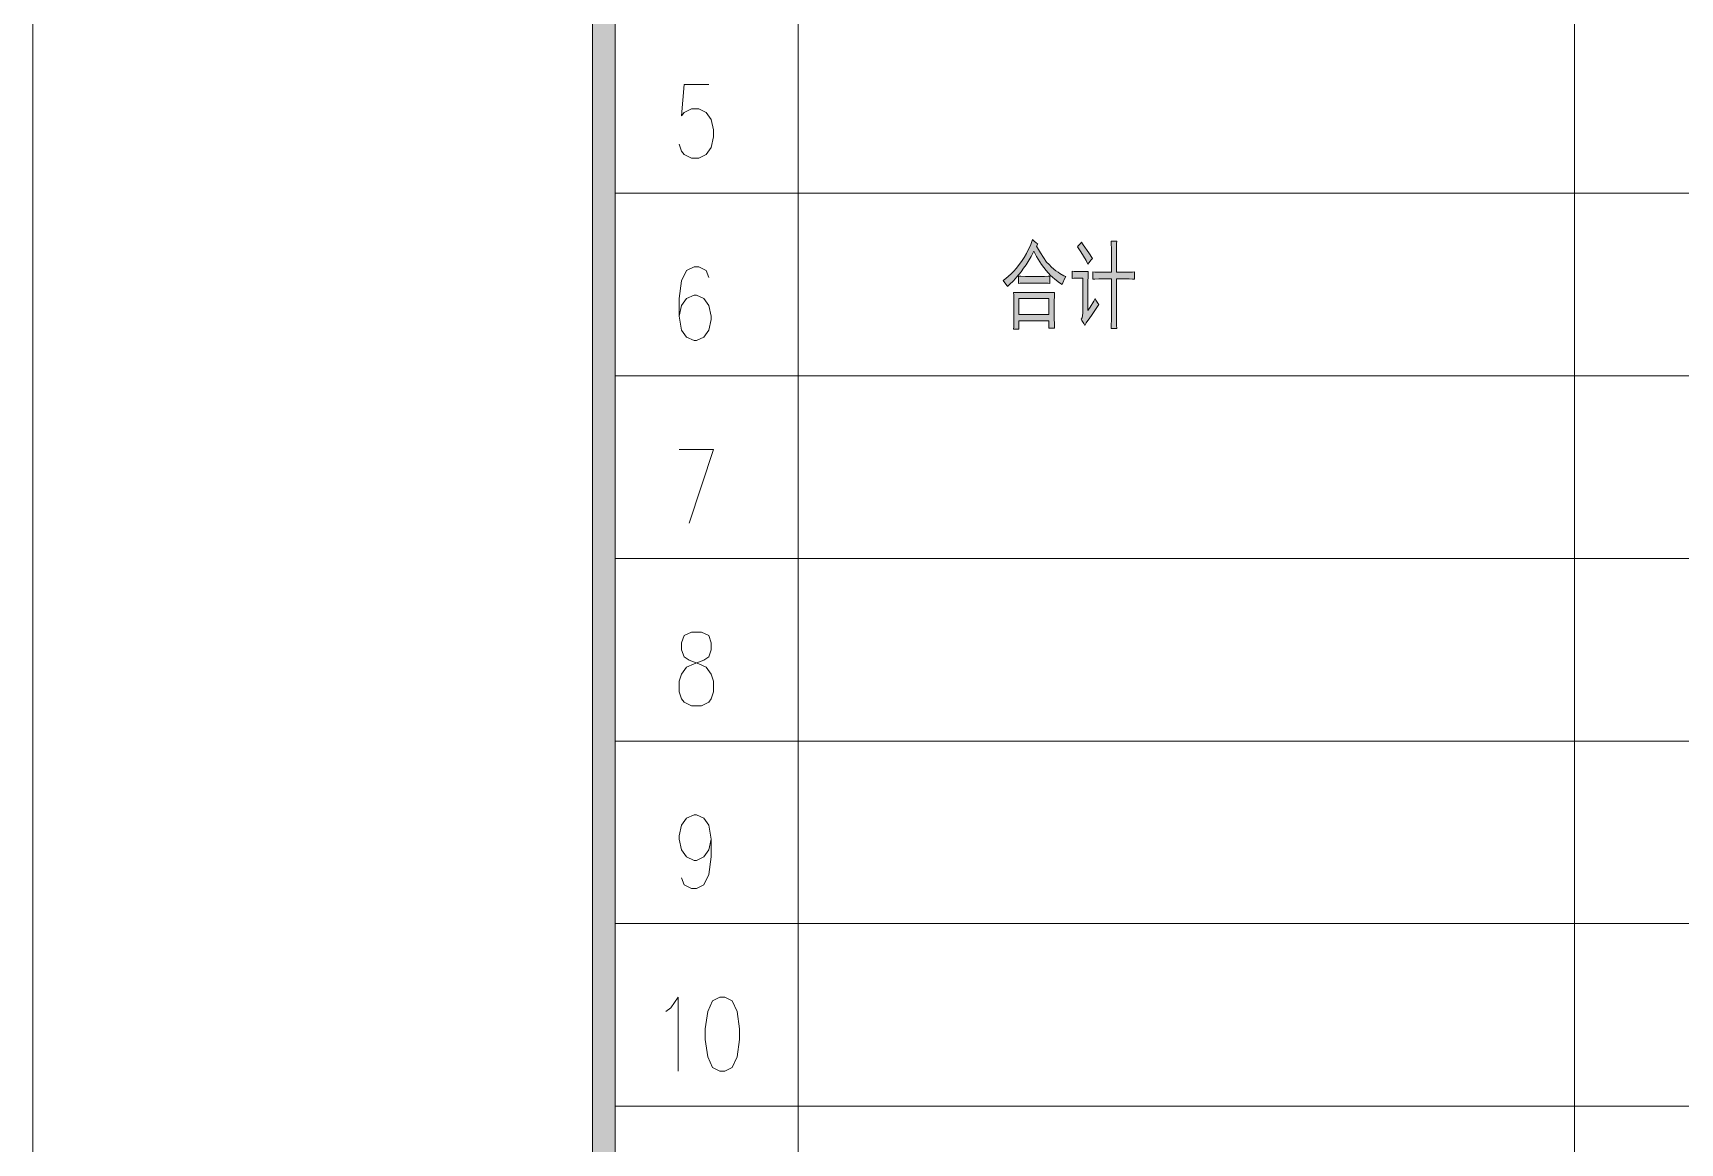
# Model space of a CAD drawing. Header units: millimetres. Extents: x 0 to 207, y 0 to 293.
# Drawn here: x 0 to 71.1, y 147.4 to 195.4 of the extents above; entities that cross this region are included whole.
import ezdxf

# ---------------------------------------------------------------- set-up
doc = ezdxf.new("R2010")
doc.units = ezdxf.units.MM

msp = doc.modelspace()

# ---------------------------------------------------------------- hatches: boundary and pattern name
h = msp.add_hatch(color=0)
h.dxf.hatch_style = 2
h.paths.add_polyline_path([(24.140583, 288.208861), (25.124833, 287.224611), (25.124833, 5.418667), (24.140583, 4.434417)])
h = msp.add_hatch(color=0)
h.dxf.hatch_style = 2
h.paths.add_polyline_path([(43.296417, 186.160833), (43.46575, 185.871556), (43.737389, 185.472917), (43.843222, 185.363556), (43.945528, 185.257722), (44.139556, 185.091917), (44.22775, 185.031944), (44.312417, 184.9755), (44.48175, 184.883778), (44.562889, 184.8485), (44.506444, 184.756778), (44.428833, 184.583917), (44.411194, 184.502778), (44.294778, 184.576861), (44.086639, 184.732083), (43.994917, 184.81675), (43.899667, 184.897889), (43.712694, 185.109556), (43.617444, 185.240083), (43.518667, 185.367083), (43.303472, 185.719861), (43.18, 185.945639), (43.070639, 185.719861), (42.851917, 185.352972), (42.742556, 185.208333), (42.636722, 185.060167), (42.453278, 184.834389), (42.379194, 184.749722), (42.301583, 184.668583), (42.13225, 184.502778), (42.040528, 184.418111), (42.029944, 184.449861), (41.934694, 184.583917), (41.853556, 184.682694), (41.977028, 184.767361), (42.209861, 184.964917), (42.319222, 185.081333), (42.428583, 185.19775), (42.650833, 185.494083), (42.760194, 185.670472), (42.873083, 185.850389), (43.053, 186.234917), (43.123556, 186.443056), (43.187056, 186.386611), (43.303472, 186.294889), (43.352861, 186.259611)])
h = msp.add_hatch(color=0)
h.dxf.hatch_style = 2
h.paths.add_polyline_path([(45.236694, 186.326639), (45.314306, 186.220806), (45.550667, 185.871556), (45.712944, 185.631667), (45.660028, 185.564639), (45.56125, 185.437639), (45.515389, 185.381194), (45.441306, 185.539944), (45.215528, 185.913889), (45.063833, 186.129083), (45.102639, 186.171417), (45.190833, 186.270194)])
h = msp.add_hatch(color=0)
h.dxf.hatch_style = 2
h.paths.add_polyline_path([(46.527861, 185.031944), (46.527861, 185.860972), (46.527861, 186.030306), (46.520806, 186.284306), (46.517278, 186.376028), (46.760694, 186.376028), (46.753639, 186.270194), (46.746583, 186.079694), (46.746583, 185.995028), (46.746583, 185.031944), (47.226361, 185.031944), (47.293389, 185.031944), (47.445083, 185.039), (47.526222, 185.049583), (47.526222, 184.732083), (47.438028, 184.742667), (47.293389, 184.749722), (47.236944, 184.749722), (46.746583, 184.749722), (46.746583, 183.088139), (46.746583, 182.989361), (46.753639, 182.749472), (46.760694, 182.608361), (46.517278, 182.608361), (46.520806, 182.749472), (46.527861, 182.982306), (46.527861, 183.074028), (46.527861, 184.749722), (46.072778, 184.749722), (45.988111, 184.749722), (45.811722, 184.742667), (45.727056, 184.732083), (45.727056, 185.049583), (45.811722, 185.039), (45.974, 185.031944), (46.051611, 185.031944)])
h = msp.add_hatch(color=0)
h.dxf.hatch_style = 2
h.paths.add_polyline_path([(43.550417, 184.8485), (43.645667, 184.8485), (43.807944, 184.859083), (43.8785, 184.866139), (43.8785, 184.552167), (43.800889, 184.559222), (43.645667, 184.566278), (43.564528, 184.566278), (42.911889, 184.566278), (42.791944, 184.566278), (42.594389, 184.559222), (42.516778, 184.552167), (42.516778, 184.866139), (42.626139, 184.859083), (42.823694, 184.8485), (42.911889, 184.8485)])
h = msp.add_hatch(color=0)
h.dxf.hatch_style = 2
h.paths.add_polyline_path([(45.5295, 185.067222), (45.522444, 184.908472), (45.515389, 184.576861), (45.515389, 184.400472), (45.515389, 183.388), (45.614167, 183.529111), (45.772917, 183.786639), (45.829361, 183.903056), (45.864639, 183.836028), (45.945778, 183.7055), (45.991639, 183.638472), (45.667083, 183.172806), (45.593, 183.063444), (45.444833, 182.84825), (45.377806, 182.742417), (45.335472, 182.8165), (45.261389, 182.947028), (45.226111, 183.007), (45.264917, 183.074028), (45.300194, 183.271583), (45.296667, 183.405639), (45.296667, 184.785), (45.137917, 184.785), (44.905083, 184.774417), (44.831, 184.767361), (44.831, 185.081333), (44.922722, 185.074278), (45.049722, 185.067222), (45.085, 185.067222)])
h = msp.add_hatch(color=0)
h.paths.add_polyline_path([(44.076056, 184.167639), (44.069, 184.0865), (44.061944, 183.7055), (44.061944, 183.405639), (44.061944, 183.105778), (44.069, 182.717722), (44.076056, 182.626), (43.829111, 182.626), (43.829111, 182.939972), (42.541472, 182.939972), (42.541472, 182.576611), (42.308639, 182.576611), (42.315694, 182.675389), (42.319222, 183.056389), (42.319222, 183.338611), (42.319222, 183.627889), (42.315694, 184.044167), (42.308639, 184.167639)])
h.paths.add_polyline_path([(43.829111, 183.204556), (43.829111, 183.903056), (42.541472, 183.903056), (42.541472, 183.204556)])

# ---------------------------------------------------------------- linework, layer by layer
at = {"color": 0, "lineweight": 0}
for points in [[(0, 0), (206.918278, 0), (206.918278, 292.643278), (0, 292.643278)], [(24.140583, 288.208861), (25.124833, 287.224611), (25.124833, 5.418667), (24.140583, 4.434417)], [(43.296417, 186.160833), (43.46575, 185.871556), (43.737389, 185.472917), (43.843222, 185.363556), (43.945528, 185.257722), (44.139556, 185.091917), (44.22775, 185.031944), (44.312417, 184.9755), (44.48175, 184.883778), (44.562889, 184.8485), (44.506444, 184.756778), (44.428833, 184.583917), (44.411194, 184.502778), (44.294778, 184.576861), (44.086639, 184.732083), (43.994917, 184.81675), (43.899667, 184.897889), (43.712694, 185.109556), (43.617444, 185.240083), (43.518667, 185.367083), (43.303472, 185.719861), (43.18, 185.945639), (43.070639, 185.719861), (42.851917, 185.352972), (42.742556, 185.208333), (42.636722, 185.060167), (42.453278, 184.834389), (42.379194, 184.749722), (42.301583, 184.668583), (42.13225, 184.502778), (42.040528, 184.418111), (42.029944, 184.449861), (41.934694, 184.583917), (41.853556, 184.682694), (41.977028, 184.767361), (42.209861, 184.964917), (42.319222, 185.081333), (42.428583, 185.19775), (42.650833, 185.494083), (42.760194, 185.670472), (42.873083, 185.850389), (43.053, 186.234917), (43.123556, 186.443056), (43.187056, 186.386611), (43.303472, 186.294889), (43.352861, 186.259611)], [(45.236694, 186.326639), (45.314306, 186.220806), (45.550667, 185.871556), (45.712944, 185.631667), (45.660028, 185.564639), (45.56125, 185.437639), (45.515389, 185.381194), (45.441306, 185.539944), (45.215528, 185.913889), (45.063833, 186.129083), (45.102639, 186.171417), (45.190833, 186.270194)], [(46.527861, 185.031944), (46.527861, 185.860972), (46.527861, 186.030306), (46.520806, 186.284306), (46.517278, 186.376028), (46.760694, 186.376028), (46.753639, 186.270194), (46.746583, 186.079694), (46.746583, 185.995028), (46.746583, 185.031944), (47.226361, 185.031944), (47.293389, 185.031944), (47.445083, 185.039), (47.526222, 185.049583), (47.526222, 184.732083), (47.438028, 184.742667), (47.293389, 184.749722), (47.236944, 184.749722), (46.746583, 184.749722), (46.746583, 183.088139), (46.746583, 182.989361), (46.753639, 182.749472), (46.760694, 182.608361), (46.517278, 182.608361), (46.520806, 182.749472), (46.527861, 182.982306), (46.527861, 183.074028), (46.527861, 184.749722), (46.072778, 184.749722), (45.988111, 184.749722), (45.811722, 184.742667), (45.727056, 184.732083), (45.727056, 185.049583), (45.811722, 185.039), (45.974, 185.031944), (46.051611, 185.031944)], [(43.550417, 184.8485), (43.645667, 184.8485), (43.807944, 184.859083), (43.8785, 184.866139), (43.8785, 184.552167), (43.800889, 184.559222), (43.645667, 184.566278), (43.564528, 184.566278), (42.911889, 184.566278), (42.791944, 184.566278), (42.594389, 184.559222), (42.516778, 184.552167), (42.516778, 184.866139), (42.626139, 184.859083), (42.823694, 184.8485), (42.911889, 184.8485)], [(45.5295, 185.067222), (45.522444, 184.908472), (45.515389, 184.576861), (45.515389, 184.400472), (45.515389, 183.388), (45.614167, 183.529111), (45.772917, 183.786639), (45.829361, 183.903056), (45.864639, 183.836028), (45.945778, 183.7055), (45.991639, 183.638472), (45.667083, 183.172806), (45.593, 183.063444), (45.444833, 182.84825), (45.377806, 182.742417), (45.335472, 182.8165), (45.261389, 182.947028), (45.226111, 183.007), (45.264917, 183.074028), (45.300194, 183.271583), (45.296667, 183.405639), (45.296667, 184.785), (45.137917, 184.785), (44.905083, 184.774417), (44.831, 184.767361), (44.831, 185.081333), (44.922722, 185.074278), (45.049722, 185.067222), (45.085, 185.067222)], [(44.076056, 184.167639), (44.069, 184.0865), (44.061944, 183.7055), (44.061944, 183.405639), (44.061944, 183.105778), (44.069, 182.717722), (44.076056, 182.626), (43.829111, 182.626), (43.829111, 182.939972), (42.541472, 182.939972), (42.541472, 182.576611), (42.308639, 182.576611), (42.315694, 182.675389), (42.319222, 183.056389), (42.319222, 183.338611), (42.319222, 183.627889), (42.315694, 184.044167), (42.308639, 184.167639)], [(43.829111, 183.204556), (43.829111, 183.903056), (42.541472, 183.903056), (42.541472, 183.204556)], [(28.41625, 169.499139), (28.095222, 169.347444), (27.989389, 169.044056), (27.989389, 168.740667), (28.095222, 168.437278), (28.310417, 168.285583), (28.73375, 168.133889), (29.05125, 167.982194), (29.262917, 167.678806), (29.36875, 167.378944), (29.36875, 166.923861), (29.262917, 166.620472), (29.157083, 166.468778), (28.839583, 166.317083), (28.41625, 166.317083), (28.095222, 166.468778), (27.989389, 166.620472), (27.883556, 166.923861), (27.883556, 167.378944), (27.989389, 167.678806), (28.201056, 167.982194), (28.522083, 168.133889), (28.945417, 168.285583), (29.157083, 168.437278), (29.262917, 168.740667), (29.262917, 169.044056), (29.157083, 169.347444), (28.839583, 169.499139)], [(29.640389, 153.7335), (29.322889, 153.581806), (29.111222, 153.126722), (29.005389, 152.36825), (29.005389, 151.916694), (29.111222, 151.158222), (29.322889, 150.703139), (29.640389, 150.551444), (29.852056, 150.551444), (30.169556, 150.703139), (30.38475, 151.158222), (30.490583, 151.916694), (30.490583, 152.36825), (30.38475, 153.126722), (30.169556, 153.581806), (29.852056, 153.7335)]]:
    msp.add_lwpolyline(points, close=True, dxfattribs=at)
for points in [[(33.009417, 242.637028), (33.009417, 15.889111)], [(66.509194, 242.637028), (66.509194, 15.889111)], [(29.157083, 193.145833), (28.095222, 193.145833), (27.989389, 191.784111), (28.095222, 191.935806), (28.41625, 192.0875), (28.73375, 192.0875), (29.05125, 191.935806), (29.262917, 191.632417), (29.36875, 191.177333), (29.36875, 190.873944), (29.262917, 190.418861), (29.05125, 190.115472), (28.73375, 189.963778), (28.41625, 189.963778), (28.095222, 190.115472), (27.989389, 190.267167), (27.883556, 190.570556)], [(25.124833, 188.443306), (201.9935, 188.443306)], [(29.157083, 184.809694), (29.05125, 185.113083), (28.73375, 185.264778), (28.522083, 185.264778), (28.201056, 185.113083), (27.989389, 184.658), (27.883556, 183.899528), (27.883556, 183.141056), (27.989389, 182.537806), (28.201056, 182.234417), (28.522083, 182.082722), (28.627917, 182.082722), (28.945417, 182.234417), (29.157083, 182.537806), (29.262917, 182.989361), (29.262917, 183.141056), (29.157083, 183.596139), (28.945417, 183.899528), (28.627917, 184.051222), (28.522083, 184.051222), (28.201056, 183.899528), (27.989389, 183.596139), (27.883556, 183.141056)], [(25.124833, 180.56225), (201.9935, 180.56225)], [(27.883556, 177.383722), (29.36875, 177.383722), (28.310417, 174.198139)], [(25.124833, 172.677667), (201.9935, 172.677667)], [(25.124833, 164.796611), (201.9935, 164.796611)], [(29.262917, 160.556222), (29.157083, 160.101139), (28.945417, 159.79775), (28.627917, 159.646056), (28.522083, 159.646056), (28.201056, 159.79775), (27.989389, 160.101139), (27.883556, 160.556222), (27.883556, 160.707917), (27.989389, 161.163), (28.201056, 161.466389), (28.522083, 161.618083), (28.627917, 161.618083), (28.945417, 161.466389), (29.157083, 161.163), (29.262917, 160.556222), (29.262917, 159.79775), (29.157083, 159.039278), (28.945417, 158.584194), (28.627917, 158.4325), (28.41625, 158.4325), (28.095222, 158.584194), (27.989389, 158.887583)], [(25.124833, 156.915556), (201.9935, 156.915556)], [(27.305, 153.126722), (27.516667, 153.278417), (27.837694, 153.7335), (27.837694, 150.551444)], [(25.124833, 149.030972), (201.9935, 149.030972)]]:
    msp.add_lwpolyline(points, dxfattribs=at)

doc.saveas('drawing.dxf')
